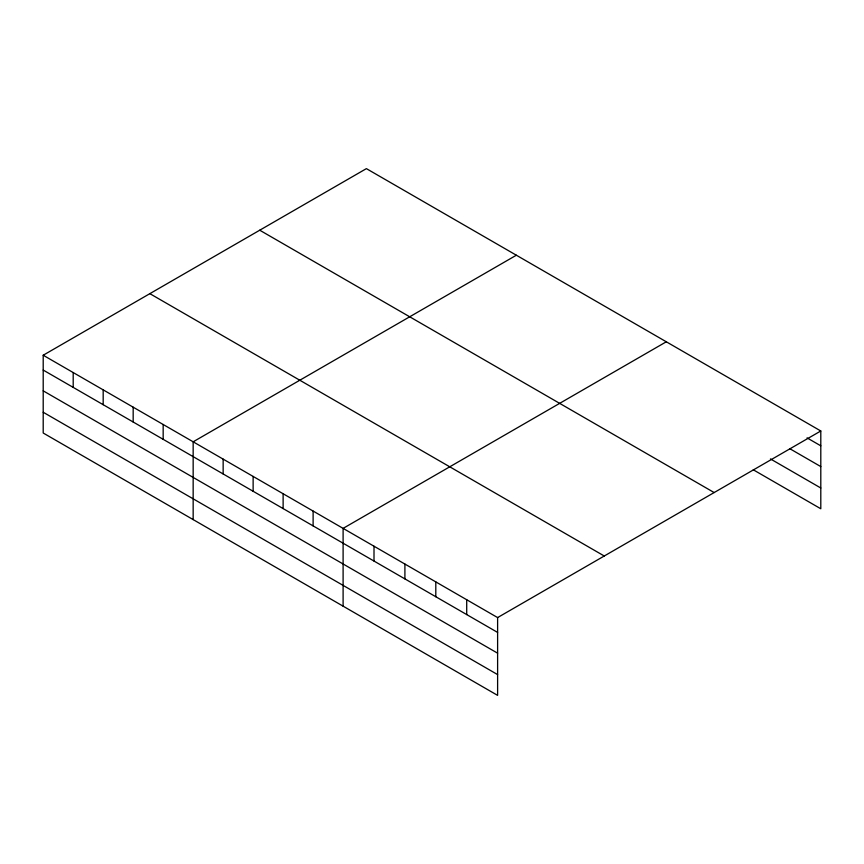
<?xml version="1.0" encoding="UTF-8"?>
<svg xmlns="http://www.w3.org/2000/svg" width="864" height="864" viewBox="0 0 864 864"><rect width="100%" height="100%" fill="white"/><g stroke="black" fill="none" stroke-linecap="round" stroke-linejoin="round"><path stroke-width="1.3" d="M497.61 653.184L497.61 617.576L43.2 355.234L43.2 433.015L497.61 695.369L497.61 653.184L43.2 390.841M753.278 469.789L820.8 508.766L820.8 430.985L366.39 168.631L43.2 355.234M516.348 255.215L193.158 441.806L193.158 519.588M666.306 341.788L343.105 528.379L343.105 606.172M497.61 617.576L820.8 430.985M807.062 437.886L820.8 445.824M789.901 448.751L820.8 466.592M770.45 458.924L820.8 487.998M259.74 230.213L714.15 492.556M149.85 293.652L604.26 556.006M43.2 370.062L497.61 632.416M43.2 412.247L497.61 674.59M466.711 599.735L466.711 614.574M435.802 581.904L435.802 596.732M404.903 564.062L404.903 578.891M374.004 546.221L374.004 561.06M313.114 511.067L313.114 525.895M283.122 493.754L283.122 508.583M253.13 476.431L253.13 491.27M223.15 459.119L223.15 473.958M163.166 424.494L163.166 439.322M133.175 407.171L133.175 422.01M103.183 389.858L103.183 404.698M73.192 372.546L73.192 387.385"/></g></svg>
